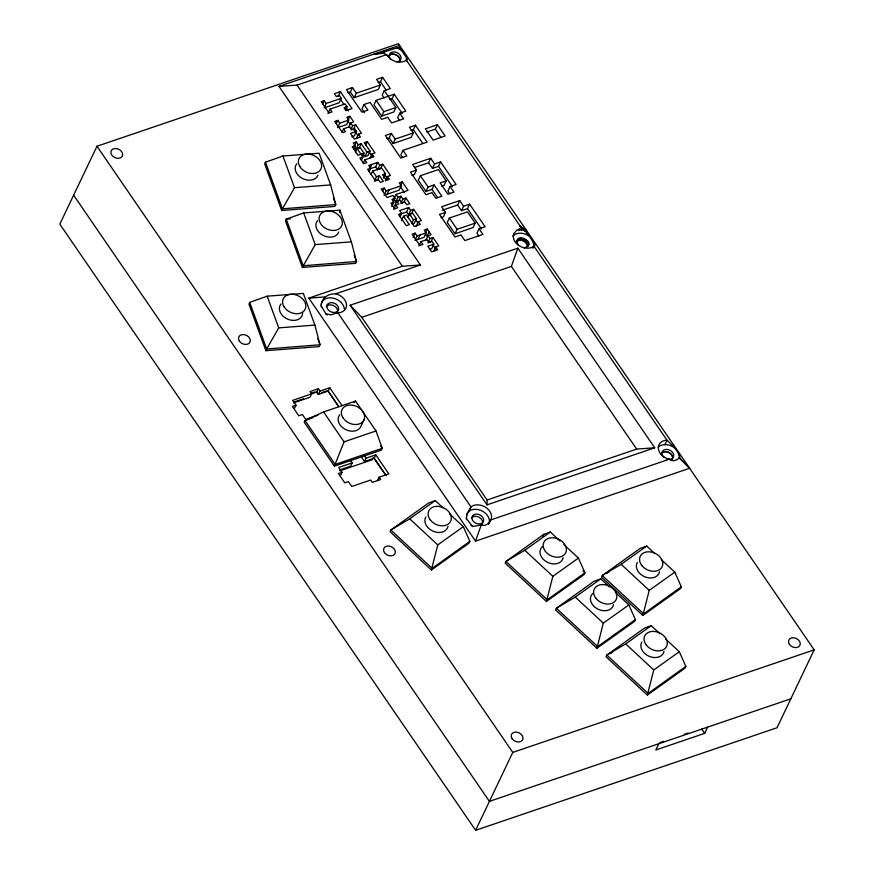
<?xml version="1.0" encoding="UTF-8"?>
<svg xmlns="http://www.w3.org/2000/svg" width="874" height="874" viewBox="0 0 874 874"><rect width="100%" height="100%" fill="white"/><g stroke="black" fill="none" stroke-linecap="round" stroke-linejoin="round"><path stroke-width="1.31" d="M399.527 47.709C390.951 48.463 383.293 53.86 374.465 53.915L384.254 53.347L387.324 55.51A12.138 9.122 25.5 0 0 405.678 60.514L407.251 59.476L407.011 58.263L399.527 47.709L399.56 45.382L278.992 86.395L402.379 266.275L420.405 264.975L297.018 85.106L278.992 86.395M487.026 504.855L487.091 499.994L361.77 317.295L350.103 305.244L517.812 248.183L654.735 447.794L487.026 504.855L350.103 305.244M339.68 212.535L339.844 210.164L303.682 212.939L286.224 219.134L285.427 220.805L302.393 267.422L355.62 263.358L356.494 261.512L351.381 241.847L339.844 210.164M406.443 61.169L406.465 57.083M406.246 59.978L521.996 228.813L521.767 229.742L518.741 230.496L519.418 229.064C527.066 228.955 531.742 240.219 534.855 245.758L532.856 246.872A12.138 9.122 25.5 0 1 518.752 245.408A12.138 9.122 25.5 0 1 513.759 233.653L516.949 230.059L519.418 229.064M431.363 570.023L468.977 543.191L469.851 541.345L463.329 526.661L437.776 544.895L431.363 570.023L390.055 531.687L390.853 530.015L428.544 503.009L435.263 500.605L443.009 507.794M546.447 601.443L584.061 574.611L584.935 572.765L578.413 558.082L552.86 576.316L546.447 601.443L505.139 563.096L505.937 561.436L543.628 534.418L550.347 532.026L560.026 541.006M596.898 648.268L634.502 621.425L635.387 619.59L628.865 604.895L603.311 623.129L596.898 648.268L555.591 609.921L556.377 608.249L594.069 581.243L600.799 578.85L609.506 586.935M642.827 615.493L680.431 588.661L681.316 586.815L674.794 572.131L649.24 590.365L642.827 615.493L601.509 577.157L602.306 575.485L639.997 548.479L646.716 546.075L654.462 553.264M647.35 695.092L684.954 668.249L685.828 666.414L679.317 651.72L653.752 669.954L647.35 695.092L606.032 656.745L606.829 655.074L644.52 628.067L651.239 625.664L659.957 633.759M523.919 247.866C540.361 243.365 510.94 229.786 518.326 245.277M361.749 317.328L511.388 266.395L517.812 248.183M402.379 266.275L308.828 298.11L475.532 541.137L481.235 524.968C485.791 526.88 489.997 522.652 491.341 518.566A12.138 9.122 25.5 0 0 485.136 507.007A12.138 9.122 25.5 0 0 471.217 506.658L467.12 513.53L466.498 518.774L472.626 526.574L481.235 524.968M376.017 430.958L344.072 441.829L334.36 466.137L304.196 422.153L304.993 420.481L323.566 411.949L355.521 401.079L376.017 430.958L382.255 448.296L381.381 450.132L334.36 466.137M466.41 515.026L469.098 511.115A12.138 9.122 25.5 0 1 483.005 511.465A12.138 9.122 25.5 0 1 489.222 523.013M96.97 146.253L59.825 224.148L475.62 830.3L777.03 727.747L814.175 649.852L398.38 43.7L96.97 146.253L512.776 752.405L475.62 830.3M265.488 162.193L264.702 163.864L281.668 210.492L334.895 206.417L335.769 204.582L330.645 184.917L319.119 153.234L282.947 155.998L265.488 162.193L282.466 208.82L281.668 210.492M322.659 103.973L324.254 100.63L326.188 103.449L324.593 106.792M327.936 113.544L330.055 109.097L345.121 103.962L347.054 106.781L345.47 110.124M338.282 96.107L340.401 91.661L352.003 108.573L345.973 110.627L344.039 107.808L347.054 106.781M340.401 91.661L334.371 93.715L336.304 96.533L339.32 95.506L341.253 98.325L339.134 102.771L324.068 107.906M249.724 302.382L248.926 304.054L265.893 350.682L319.119 346.607L320.004 344.771L314.88 325.106L303.344 293.424L267.182 296.188L249.724 302.382L266.69 349.01L265.893 350.682M350.332 92.01L352.462 87.564L356.33 93.201L354.199 97.648L350.332 92.01L347.928 92.83M336.195 123.704L337.79 120.372L339.724 123.19L337.604 127.637M341.996 132.171L343.591 128.828L349.622 126.774L351.556 129.592L354.571 128.565L356.505 131.395L354.374 135.841L351.971 136.661M348.573 127.385L350.703 122.928L353.719 121.901L349.851 116.264L347.721 120.721L350.299 124.479M349.851 116.264L346.836 117.291L348.77 120.109L346.639 124.567L338.894 127.2M351.042 129.09L352.637 125.747L355.652 124.731L361.454 133.187L358.438 134.214L356.308 138.66M354.199 97.648L378.322 89.443L380.441 84.996L376.574 79.359L382.604 77.305L390.339 88.58L384.309 90.634L395.911 107.546L393.792 112.003L381.73 116.1L373.996 104.825L376.115 100.379L394.207 94.217L405.809 111.14L399.779 113.183L403.646 118.831L391.596 122.928L387.717 117.291L381.698 119.345L370.095 102.422L364.065 104.476L361.945 108.922L364.524 112.68M351.512 129.855L353.522 129.177L355.652 124.731M378.071 82.571L380.474 81.752L382.604 77.305M356.089 149.17L358.209 144.723L356.275 141.894L354.156 146.351L356.089 149.17L359.105 148.143L361.224 143.697L367.025 152.152L364.906 156.599L363.453 154.49M353.599 149.083L355.194 145.74L353.26 142.921L356.275 141.894M384.309 90.634L382.189 95.08L384.123 97.899M355.532 151.901L357.127 148.558L360.143 147.542L364.01 153.179L362.415 156.512M302.393 267.422L315.208 244.611L303.682 212.939M365.66 144.975L367.255 141.643L374.99 152.917L371.974 153.944L369.855 158.391M381.73 116.1L383.85 111.654L395.911 107.546M361.344 160.357L362.928 157.025L357.127 148.558M389.673 99.494L392.076 98.675L394.207 94.217M363.278 163.176L364.862 159.844L373.908 156.763L371.974 153.944M367.255 141.643L364.239 142.67L370.041 151.126L367.921 155.572L364.906 156.599M370.15 167.786L371.745 164.454M369.079 171.632L370.663 168.3L368.73 165.481L377.776 162.4L379.709 165.219L377.59 169.676L375.656 166.858L377.776 162.4M399.779 113.183L397.659 117.64L399.593 120.459M371.013 174.45L372.597 171.118L381.643 168.037L385.51 173.675L383.391 178.132M389.247 137.884L391.366 133.438L395.234 139.075L393.114 143.522L389.247 137.884L386.832 138.704M379.48 175.729L376.465 176.756L374.345 181.202L377.36 180.186L379.48 175.729L383.347 181.366L380.332 182.393L378.398 179.574L375.383 180.601L367.648 169.327L370.663 168.3M385.325 180.951L387.444 176.504L390.459 175.477L382.725 164.192L380.605 168.649L377.59 169.676M326.461 306.61L327.521 304.381A6.162 4.632 25.5 0 1 337.746 305.878A6.162 4.632 25.5 0 1 333.049 312.444L331.508 312.051A6.162 4.632 25.5 0 1 326.996 305.474L327.521 304.381M382.615 191.373L384.199 188.03L386.133 190.849L384.014 195.306L399.09 190.171L401.21 185.725L399.276 182.906L402.291 181.879L408.092 190.335L396.031 194.443L394.447 197.775M393.114 143.522L411.195 137.371L413.315 132.924L409.447 127.287L415.478 125.233L427.08 142.145L402.969 150.35L400.849 154.807L402.783 157.626M410.944 130.499L413.358 129.68L415.478 125.233M387.029 194.279L389.149 189.833M400.696 185.222L402.291 181.879M294.418 408.562L296.013 405.23L292.681 400.368L316.825 392.076L318.42 388.733L320.015 391.06L318.42 394.403L316.825 392.076M392.83 202.735L394.95 198.289L393.016 195.47L386.996 197.513L381.195 189.057L384.199 188.03M391.749 206.581L393.879 202.134L391.945 199.316L394.95 198.289M393.912 198.89L395.846 201.708L397.965 197.262L400.98 196.235L402.914 199.053L400.795 203.5M394.764 205.554L396.883 201.107L399.899 200.08L401.832 202.899L404.848 201.872L406.781 204.691L409.797 203.664L405.929 198.027L402.914 199.053M393.682 209.399L395.813 204.953L398.817 203.926L396.883 201.107M400.98 196.235L398.861 200.681L395.846 201.708M426.873 132.04L435.307 129.166L437.426 124.72L445.161 135.994L433.111 140.102L425.376 128.817L437.426 124.72M430.718 158.292L428.599 162.75L432.466 168.387L434.586 163.941L430.718 158.292L412.637 164.454L416.505 170.091L414.385 174.538L411.971 175.357M405.929 198.027L403.81 202.484L401.8 203.161M400.019 216.741L401.614 213.409L399.68 210.59L408.715 207.509L410.649 210.328L408.529 214.786L406.596 211.967L408.715 207.509M441.665 186.118L444.068 185.299L446.199 180.852L438.453 169.578L420.372 175.729L418.253 180.175L425.988 191.45L432.018 189.407L434.138 184.949L441.873 196.235L435.842 198.278L431.974 192.641L425.944 194.694L410.474 172.145L416.505 170.091M401.417 220.674L403.548 216.228L406.563 215.201L414.298 226.475L420.318 224.432L418.384 221.614L421.399 220.587L413.664 209.301L410.649 210.328M407.983 217.517L409.567 214.174L412.583 213.147L416.45 218.784L414.331 223.241L412.32 223.919M413.664 209.301L411.545 213.759L408.529 214.786M318.42 394.403L328.154 391.082L329.749 387.75L342.04 405.656M425.988 191.45L428.107 187.003L434.138 184.949M432.466 168.387L438.497 166.333L440.616 161.887L456.086 184.436L450.066 186.49L447.936 190.936L449.87 193.755M411.851 223.154L413.435 219.811L416.45 218.784M416.264 226.06L418.384 221.614M413.02 237.597L415.15 233.139L417.084 235.958L414.953 240.416M417.969 239.389L420.099 234.942M418.832 246.053L420.951 241.606L426.982 239.552L428.916 242.371L431.931 241.344L433.865 244.163L431.734 248.609L429.331 249.429M425.933 240.153L428.052 235.707L431.068 234.68L427.2 229.043L425.081 233.489L427.015 236.308L429.134 231.861M427.2 229.043L424.185 230.07L426.119 232.888L423.999 237.335L415.958 240.066M427.867 242.972L429.986 238.526L433.001 237.499L438.803 245.955L435.798 246.981L433.668 251.428M433.001 237.499L430.882 241.945L428.872 242.633M459.735 200.583L457.605 205.04L461.472 210.678L463.602 206.231L459.735 200.583L441.643 206.745L445.511 212.382L443.391 216.828L440.977 217.648M449.378 218.019L447.259 222.466L454.993 233.74L473.085 227.59L475.205 223.143L467.47 211.869L449.378 218.019L457.113 229.294L454.993 233.74M364.163 419.465L360.984 426.141A12.138 9.122 25.5 0 1 345.154 429.331A12.138 9.122 25.5 0 1 339.811 414.724M461.472 210.678L467.503 208.624L469.622 204.177L485.103 226.727L479.072 228.78L476.953 233.227L478.886 236.046M340.445 475.664L342.04 472.331L338.708 467.459L352.178 462.881L349.961 459.658M352.178 462.881L350.583 466.213L339.56 469.972M361.497 457.2L364.447 461.505L366.042 458.162L375.776 454.851L388.832 473.883L379.098 477.193L377.502 480.525M373.176 457.594L372.116 459.822L339.844 470.802M364.447 461.505L374.181 458.184L375.776 454.851M517.189 240.328L516.13 242.557L517.867 239.323M516.807 241.552L518.894 238.569M517.834 240.787L519.112 240.328L520.172 238.099M519.112 240.328L520.576 240.197L521.636 237.968M520.576 240.197L522.117 240.394L523.176 238.176M522.117 240.394L523.624 240.929L524.684 238.7M528.672 244.327L527.612 246.555L527.022 243.988L525.012 241.737L526.072 239.509M526.17 242.786L527.23 240.558M527.022 243.988L528.082 241.77M527.514 245.277L528.573 243.048M532.779 248.303L533.839 246.075L667.026 440.234C672.106 444.997 678.093 450.449 679.874 457.288C677.241 460.336 672.718 462.226 669.178 459.265A12.138 9.122 25.5 0 1 658.526 449.662A12.138 9.122 25.5 0 1 664.808 440.441L667.026 440.234L664.896 444.68M534.757 244.654L534.407 245.375L534.167 243.267M468.846 511.366L470.977 506.92L337.823 312.805L331.038 314.837L326.002 313.963L321.14 305.867A12.138 9.122 25.5 0 1 332.229 297.968L335.255 298.733A12.138 9.122 25.5 0 1 344.4 309.265M488.588 524.389L490.718 519.943L669.178 459.265M542.754 536.265L543.628 534.418M658.81 743.741L655.839 749.968L704.663 733.352L707.634 727.124M521.472 229.851L522.084 228.868M282.947 155.998L294.483 187.681L282.466 208.82L335.769 204.582L333.475 198.278M267.182 296.188L278.708 327.87L266.69 349.01L320.004 344.771L317.71 338.467M420.405 264.975L335.605 293.839C327.761 293.369 320.201 298.777 321.457 307.32M353.806 402.696L355.521 401.079M469.851 541.345L432.16 568.362L390.853 530.015L409.709 518.839L435.263 500.605M635.387 619.59L597.696 646.596L556.377 608.249L575.234 597.084L600.799 578.85M681.316 586.815L643.625 613.821L602.306 575.485L621.163 564.309L646.716 546.075M685.828 666.414L648.137 693.421L606.829 655.074L625.686 643.909L651.239 625.664M582.969 570.941L584.935 572.765L547.244 599.772L505.937 561.436L524.793 550.259L550.347 532.026M607.048 573.202L609.254 571.629M610.456 653.588L612.674 652.004M312.63 417.859L304.993 420.481L335.157 464.465L382.255 448.296L380.747 446.09M297.018 85.106L386.843 54.549M352.462 87.564L346.432 89.607L361.902 112.167L367.932 110.113L364.065 104.476M324.254 100.63L321.239 101.657L328.974 112.943L331.989 111.916L330.055 109.097M326.188 103.449L341.253 98.325M356.33 93.201L380.441 84.996M337.79 120.372L334.775 121.399L342.51 132.673L345.525 131.646L343.591 128.828M339.724 123.19L348.77 120.109M356.505 131.395L350.474 133.438L354.341 139.075L360.372 137.032L358.438 134.214M355.194 145.74L352.178 146.766L357.979 155.222L364.01 153.179M358.209 144.723L361.224 143.697M391.366 133.438L385.336 135.492L400.805 158.041L406.836 155.987L402.969 150.35M395.234 139.075L413.315 132.924M367.025 152.152L370.041 151.126M362.928 157.025L359.913 158.052L363.781 163.689L366.796 162.662L364.862 159.844M379.709 165.219L382.725 164.192M369.626 168.9L375.656 166.858M385.51 173.675L382.495 174.702L386.363 180.339L389.378 179.323L387.444 176.504M414.385 167.579L428.599 162.75M434.586 163.941L440.616 161.887M386.133 190.849L401.21 185.725M446.199 180.852L440.168 182.906L447.903 194.181L453.934 192.127L450.066 186.49M393.879 202.134L390.864 203.161L394.731 208.799L397.746 207.772L395.813 204.953M401.614 213.409L398.599 214.436L406.334 225.71L409.349 224.684L403.548 216.228M400.139 214.163L406.596 211.967M442.113 210.306L457.605 205.04M445.511 212.382L439.491 214.425L454.961 236.985L460.991 234.931L464.859 240.569L482.94 234.418L479.072 228.78M463.602 206.231L469.622 204.177M415.15 233.139L412.135 234.166L419.87 245.441L422.885 244.425L420.951 241.606M417.084 235.958L426.119 232.888M457.113 229.294L475.205 223.143M433.865 244.163L427.834 246.217L431.701 251.854L437.732 249.8L435.798 246.981M318.42 388.733L310.03 391.596L311.625 393.923L310.03 397.255L293.609 402.838M311.505 393.202L315.11 391.978M320.015 391.06L329.749 387.75M294.56 401.832L303.486 398.795M321.566 392.655L326.428 390.995M296.013 405.23L292.397 406.454L298.777 415.762L302.393 414.527L305.736 419.389L317.983 415.226M342.04 472.331L338.424 473.555L344.804 482.863L348.42 481.629L351.763 486.49L370.707 480.044L372.302 482.372L380.693 479.52L379.098 477.193M487.058 500.015L636.709 449.083L654.735 447.794M475.532 541.137L689.652 468.278L679.349 457.626M512.776 752.405L814.175 649.852M659.717 742.681L663.584 741.37M684.222 734.346L688.089 733.035M790.828 698.807L489.418 801.371L73.624 195.208M521.898 229.01L521.767 229.742L522.892 229.567L520.139 226.104L526.334 230.201L526.716 233.271M374.465 53.915L383.937 52.309L384.254 53.347M290.212 218.817L286.224 219.134L303.191 265.751L356.494 261.512L354.21 255.208M294.483 187.681L330.645 184.917M315.208 244.611L351.381 241.847M278.708 327.87L314.88 325.106M308.828 298.11L324.844 296.952M337.823 312.805L338.435 312.826A12.138 9.122 25.5 0 0 346.519 304.808A12.138 9.122 25.5 0 0 337.375 294.276L335.605 293.839M400.882 49.195L397.004 47.862L401.931 50.463M471.053 525.427L472.845 526.104M523.624 240.929L525.012 241.737M326.002 313.963L327.433 315.033M529.491 236.45L528.923 235.969A12.138 9.122 25.5 0 0 512.896 236.078M661.236 559.546L674.794 572.131M621.163 564.309L649.24 590.365M563.894 544.6L578.413 558.082M615.318 592.321L628.865 604.895M665.759 639.145L679.317 651.72M524.793 550.259L552.86 576.316M575.234 597.084L603.311 623.129M625.686 643.909L653.752 669.954M449.782 514.087L463.329 526.661M409.709 518.839L437.776 544.895M679.218 457.823L689.652 468.278M520.139 226.104L524.389 230.922M435.307 129.166L440.933 137.371M511.388 266.395L636.687 449.116M380.474 81.752L386.1 89.956M392.076 98.675L402.237 113.467M413.358 129.68L422.787 143.423M438.497 166.333L452.492 186.741M467.503 208.624L481.498 229.032M376.115 100.379L383.85 111.654M432.018 189.407L437.645 197.6M420.372 175.729L428.107 187.003M340.456 99.286L344.083 104.574M345.536 106.683L348.431 110.911M400.161 186.326L404.52 192.673M350.703 122.928L352.637 125.747M428.052 235.707L429.986 238.526M353.522 129.177L357.881 135.525M369.352 152.24L372.16 156.348M384.822 174.8L387.63 178.897M415.762 219.909L417.87 222.979M433.056 245.124L435.962 249.352M396.031 194.443L397.965 197.262M409.567 214.174L413.435 219.811M372.597 171.118L376.465 176.756M701.767 729.124L704.663 733.352M328.154 391.082L338.904 406.76M374.181 458.184L385.707 474.975M327.652 390.58L338.314 406.137M374.596 459.014L386.024 475.685M363.835 454.939L366.042 458.162M316.847 392.339L317.907 393.89M323.566 411.949L344.072 441.829M466.203 517.463L466.498 518.774M679.251 454.775L679.437 457.135M326.439 306.621A6.162 4.632 25.5 0 1 334.403 306.009A6.162 4.632 25.5 0 1 336.949 312.99M667.026 459.003A6.162 4.632 25.5 0 0 673.275 457.233L673.679 456.097A6.162 4.632 25.5 0 0 668.621 449.728L667.081 449.444A6.162 4.632 25.5 0 0 662.121 452.055A6.162 4.632 25.5 0 0 664.207 457.517M658.155 447.291A12.138 9.122 25.5 0 1 662.689 444.888L665.562 444.626A12.138 9.122 25.5 0 1 674.302 447.652M661.312 453.726A6.162 4.632 25.5 0 1 666.01 451.661L667.561 451.956A6.162 4.632 25.5 0 1 672.215 459.462M471.501 518.063A6.162 4.632 25.5 0 1 479.465 517.452A6.162 4.632 25.5 0 1 482 524.422M388.493 56.449A6.162 4.632 25.5 0 1 396.02 54.865A6.162 4.632 25.5 0 1 399.658 61.683M396.25 61.792A6.162 4.632 25.5 0 0 400.947 57.007A6.162 4.632 25.5 0 0 394.032 51.894A6.162 4.632 25.5 0 0 389.334 56.679L389.815 57.968A6.162 4.632 25.5 0 0 390.667 59.181M661.05 454.283A6.162 4.632 25.5 0 1 668.304 452.24A6.162 4.632 25.5 0 1 672.445 458.926M516.086 242.622A6.162 4.632 25.5 0 1 522.783 240.612A6.162 4.632 25.5 0 1 527.601 246.501M388.285 56.985A6.162 4.632 25.5 0 1 395.321 54.592A6.162 4.632 25.5 0 1 399.833 61.169M613.559 604.535A12.138 9.122 25.5 0 1 597.379 608.839A12.138 9.122 25.5 0 1 592.965 593.38M448.023 526.301A12.138 9.122 25.5 0 1 433.286 531.294A12.138 9.122 25.5 0 1 425.857 516.971M563.107 557.721A12.138 9.122 25.5 0 1 546.938 562.026A12.138 9.122 25.5 0 1 542.514 546.556M664.011 651.359A12.138 9.122 25.5 0 1 649.262 656.352A12.138 9.122 25.5 0 1 641.833 642.04M659.488 571.771A12.138 9.122 25.5 0 1 644.739 576.764A12.138 9.122 25.5 0 1 637.321 562.441M317.994 175.139A12.138 9.122 25.5 0 1 302.164 178.329A12.138 9.122 25.5 0 1 296.821 163.722M338.719 232.069A12.138 9.122 25.5 0 1 322.888 235.259A12.138 9.122 25.5 0 1 317.546 220.663M302.666 312.958A12.138 9.122 25.5 0 1 287.819 319.196A12.138 9.122 25.5 0 1 281.046 303.912M122.535 155.517L122.01 156.61A6.162 4.632 25.5 0 1 112.09 155.517A6.162 4.632 25.5 0 1 115.466 148.482A6.162 4.632 25.5 0 1 122.535 155.517M472.561 515.835L472.047 516.927A6.162 4.632 25.5 0 0 476.559 523.504L478.089 523.887A6.162 4.632 25.5 0 0 482.787 517.321A6.162 4.632 25.5 0 0 472.561 515.835M789.419 644.378A6.162 4.632 25.5 0 0 799.634 645.864A6.162 4.632 25.5 0 0 794.105 637.801A6.162 4.632 25.5 0 0 789.419 644.378M512.12 738.727A6.162 4.632 25.5 0 0 522.346 740.212A6.162 4.632 25.5 0 0 516.818 732.15A6.162 4.632 25.5 0 0 512.12 738.727M384.473 552.641A6.162 4.632 25.5 0 0 394.698 554.138A6.162 4.632 25.5 0 0 389.17 546.075A6.162 4.632 25.5 0 0 384.473 552.641M239.41 341.199A6.184 4.643 25.5 0 0 249.68 342.695A6.184 4.643 25.5 0 0 244.13 334.611A6.184 4.643 25.5 0 0 239.41 341.199M595.86 598.231A12.138 9.122 25.5 0 0 615.897 600.088A12.138 9.122 25.5 0 0 603.945 584.63A12.138 9.122 25.5 0 0 595.86 598.231M430.336 519.986A12.138 9.122 25.5 0 0 450.361 521.854A12.138 9.122 25.5 0 0 438.42 506.385A12.138 9.122 25.5 0 0 430.336 519.986M545.42 551.407A12.138 9.122 25.5 0 0 565.445 553.275A12.138 9.122 25.5 0 0 553.504 537.805A12.138 9.122 25.5 0 0 545.42 551.407M646.312 645.056A12.138 9.122 25.5 0 0 666.349 646.913A12.138 9.122 25.5 0 0 654.397 631.443A12.138 9.122 25.5 0 0 646.312 645.056M641.789 565.456A12.138 9.122 25.5 0 0 661.826 567.324A12.138 9.122 25.5 0 0 649.874 551.855A12.138 9.122 25.5 0 0 641.789 565.456M342.794 417.521A12.138 9.122 25.5 0 0 362.95 421.519A12.138 9.122 25.5 0 0 353.172 405.307A12.138 9.122 25.5 0 0 342.794 417.521M299.804 166.519A12.138 9.122 25.5 0 0 319.96 170.517A12.138 9.122 25.5 0 0 310.183 154.305A12.138 9.122 25.5 0 0 299.804 166.519M320.529 223.46A12.138 9.122 25.5 0 0 340.685 227.448A12.138 9.122 25.5 0 0 330.907 211.246A12.138 9.122 25.5 0 0 320.529 223.46M284.028 306.708A12.138 9.122 25.5 0 0 304.185 310.707A12.138 9.122 25.5 0 0 294.407 294.494A12.138 9.122 25.5 0 0 284.028 306.708"/></g></svg>
